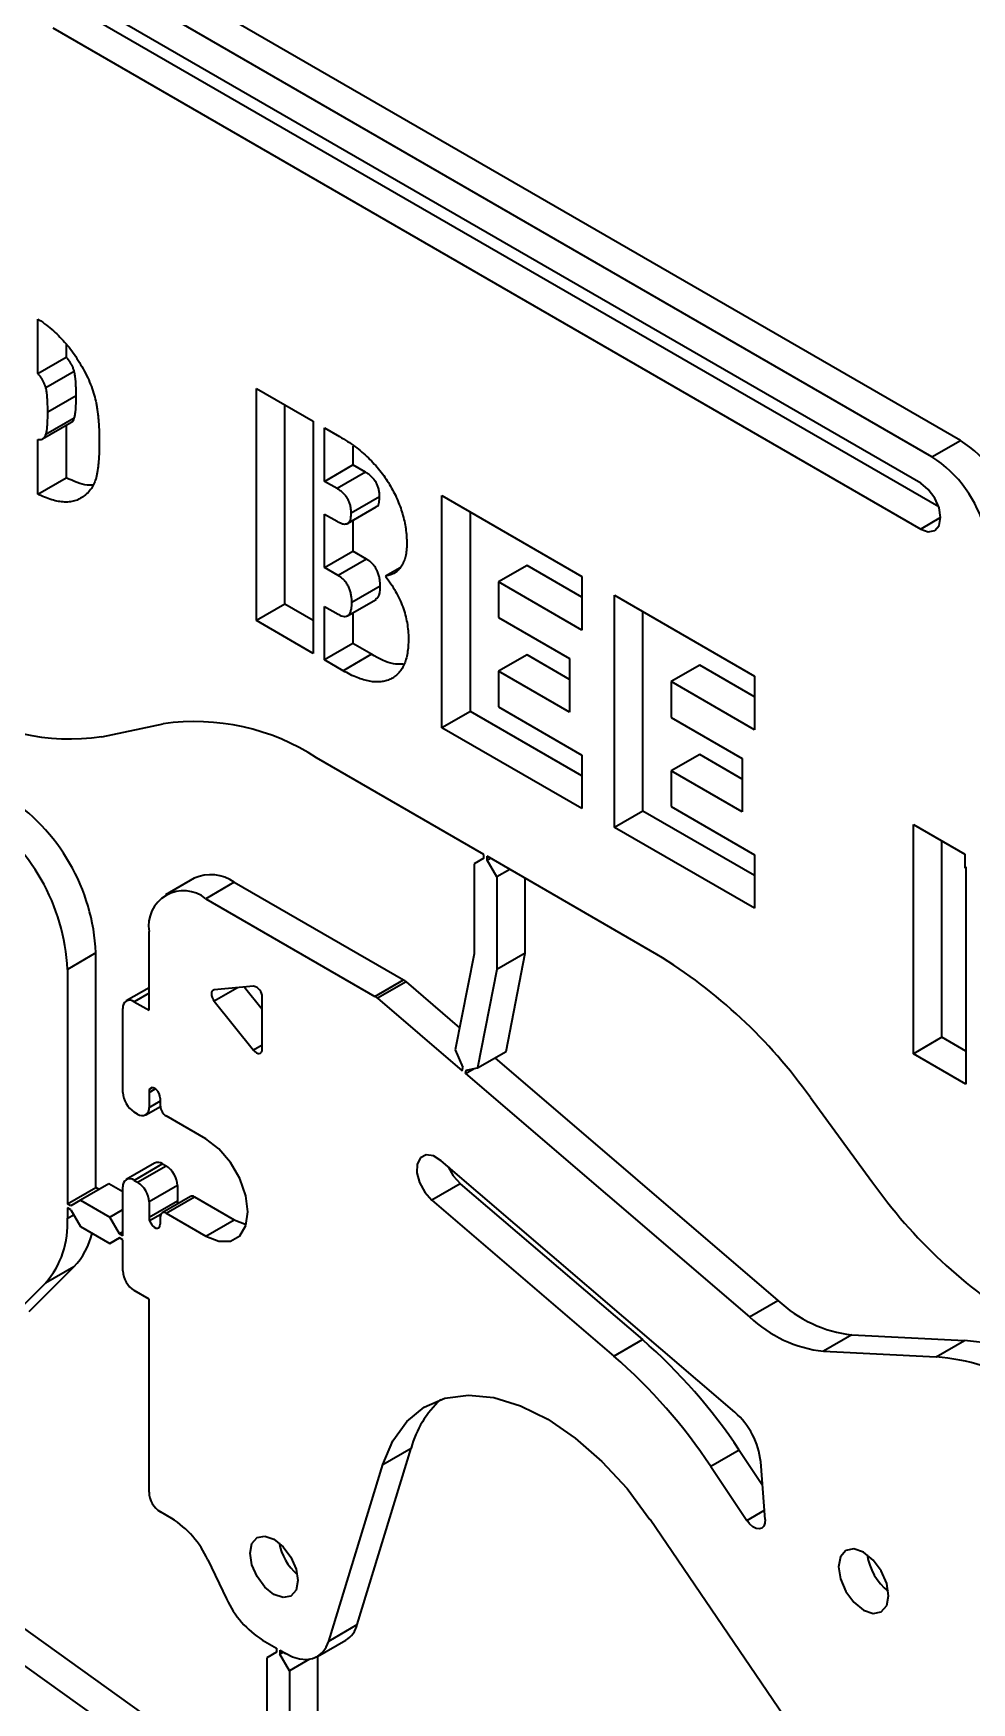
# Model space of a CAD drawing. Header units: millimetres. Extents: x 0 to 415, y 0 to 292.
# Drawn here: x 344.32 to 350.16, y 138.08 to 148.46 of the extents above; entities that cross this region are included whole.
import ezdxf

# ---------------------------------------------------------------- set-up
doc = ezdxf.new("R2010")
doc.units = ezdxf.units.MM

# ---------------------------------------------------------------- blocks, each defined once
blk = doc.blocks.new('SE5')
at = {"color": 7, "linetype": 'Continuous', "lineweight": 35}
for p, q in [((349.893, 145.627), (349.846, 145.666)), ((349.933, 145.573), (349.893, 145.627)), ((349.96, 145.511), (349.933, 145.573)), ((349.969, 145.451), (349.96, 145.511)), ((349.96, 145.402), (349.969, 145.451)), ((349.846, 145.38), (349.893, 145.363)), ((349.893, 145.363), (349.933, 145.371)), ((349.933, 145.371), (349.96, 145.402))]:
    blk.add_line(p, q, dxfattribs=at)
blk = doc.blocks.new('SE4')
blk.add_blockref('SE5', (0, 0))
blk = doc.blocks.new('SE179')
at = {"color": 7, "linetype": 'Continuous', "lineweight": 35}
for p, q in [((345.716, 139.107), (345.765, 139.117)), ((345.765, 139.117), (345.821, 139.097)), ((345.673, 139.011), (345.684, 139.07)), ((345.684, 139.07), (345.716, 139.107)), ((345.821, 139.097), (345.878, 139.051)), ((345.878, 139.051), (345.926, 138.986)), ((345.684, 138.939), (345.673, 139.011)), ((345.716, 138.865), (345.684, 138.939)), ((345.926, 138.986), (345.959, 138.912)), ((345.959, 138.912), (345.97, 138.84)), ((345.765, 138.8), (345.716, 138.865)), ((345.97, 138.84), (345.959, 138.781)), ((345.821, 138.754), (345.765, 138.8)), ((345.878, 138.734), (345.821, 138.754)), ((345.926, 138.744), (345.878, 138.734)), ((345.959, 138.781), (345.926, 138.744))]:
    blk.add_line(p, q, dxfattribs=at)
blk = doc.blocks.new('SE178')
blk.add_blockref('SE179', (0, 0))
blk = doc.blocks.new('SE181')
at = {"color": 7, "linetype": 'Continuous', "lineweight": 35}
for p, q in [((345.433, 142.499), (345.432, 142.489)), ((345.432, 142.489), (345.433, 142.478)), ((345.437, 142.507), (345.433, 142.499)), ((345.433, 142.478), (345.437, 142.466)), ((345.442, 142.512), (345.437, 142.507)), ((345.437, 142.466), (345.442, 142.454)), ((345.45, 142.514), (345.442, 142.512)), ((345.442, 142.454), (345.45, 142.444))]:
    blk.add_line(p, q, dxfattribs=at)
blk = doc.blocks.new('SE180')
blk.add_blockref('SE181', (0, 0))
blk = doc.blocks.new('SE183')
at = {"color": 7, "linetype": 'Continuous', "lineweight": 35}
for p, q in [((345.695, 142.139), (345.703, 142.13)), ((345.703, 142.13), (345.712, 142.123)), ((345.743, 142.126), (345.747, 142.134)), ((345.747, 142.134), (345.748, 142.144)), ((345.712, 142.123), (345.722, 142.119)), ((345.722, 142.119), (345.73, 142.119)), ((345.73, 142.119), (345.737, 142.121)), ((345.737, 142.121), (345.743, 142.126))]:
    blk.add_line(p, q, dxfattribs=at)
blk = doc.blocks.new('SE182')
blk.add_blockref('SE183', (0, 0))
blk = doc.blocks.new('SE185')
at = {"color": 7, "linetype": 'Continuous', "lineweight": 35}
for p, q in [((348.878, 139.22), (348.876, 139.197)), ((348.781, 139.192), (348.763, 139.215)), ((348.801, 139.175), (348.781, 139.192)), ((348.821, 139.165), (348.801, 139.175)), ((348.841, 139.162), (348.821, 139.165)), ((348.857, 139.166), (348.841, 139.162)), ((348.869, 139.179), (348.857, 139.166)), ((348.876, 139.197), (348.869, 139.179))]:
    blk.add_line(p, q, dxfattribs=at)
blk = doc.blocks.new('SE184')
blk.add_blockref('SE185', (0, 0))
blk = doc.blocks.new('SE187')
at = {"color": 7, "linetype": 'Continuous', "lineweight": 35}
for p, q in [((346.713, 141.431), (346.711, 141.377)), ((346.733, 141.47), (346.713, 141.431)), ((346.768, 141.488), (346.733, 141.47)), ((346.814, 141.481), (346.768, 141.488)), ((346.862, 141.451), (346.814, 141.481)), ((346.711, 141.377), (346.727, 141.315)), ((346.727, 141.315), (346.76, 141.255)), ((346.76, 141.255), (346.804, 141.206))]:
    blk.add_line(p, q, dxfattribs=at)
blk = doc.blocks.new('SE186')
blk.add_blockref('SE187', (0, 0))
blk = doc.blocks.new('SE189')
at = {"color": 7, "linetype": 'Continuous', "lineweight": 35}
for p, q in [((349.38, 139.027), (349.346, 138.988)), ((349.43, 139.037), (349.38, 139.027)), ((349.49, 139.016), (349.43, 139.037)), ((349.549, 138.968), (349.49, 139.016)), ((349.346, 138.988), (349.334, 138.926)), ((349.334, 138.926), (349.346, 138.85)), ((349.6, 138.9), (349.549, 138.968)), ((349.346, 138.85), (349.38, 138.773)), ((349.634, 138.822), (349.6, 138.9)), ((349.645, 138.746), (349.634, 138.822)), ((349.38, 138.773), (349.43, 138.705)), ((349.43, 138.705), (349.49, 138.657)), ((349.634, 138.685), (349.645, 138.746)), ((349.49, 138.657), (349.549, 138.636)), ((349.549, 138.636), (349.6, 138.646)), ((349.6, 138.646), (349.634, 138.685))]:
    blk.add_line(p, q, dxfattribs=at)
blk = doc.blocks.new('SE188')
blk.add_blockref('SE189', (0, 0))
blk = doc.blocks.new('SE463')
at = {"color": 7, "linetype": 'Continuous', "lineweight": 35}
for p, q in [((345.047, 141.077), (345.054, 141.062)), ((345.054, 141.062), (345.063, 141.049)), ((345.063, 141.049), (345.075, 141.038)), ((345.075, 141.038), (345.087, 141.032)), ((345.087, 141.032), (345.098, 141.031)), ((345.098, 141.031), (345.107, 141.035)), ((345.107, 141.035), (345.112, 141.044)), ((345.112, 141.044), (345.114, 141.056))]:
    blk.add_line(p, q, dxfattribs=at)
blk = doc.blocks.new('SE462')
blk.add_blockref('SE463', (0, 0))
blk = doc.blocks.new('SE465')
at = {"color": 7, "linetype": 'Continuous', "lineweight": 35}
for p, q in [((345.478, 141.525), (345.397, 141.587)), ((345.551, 141.44), (345.478, 141.525)), ((345.609, 141.34), (345.551, 141.44)), ((345.646, 141.234), (345.609, 141.34)), ((345.659, 141.134), (345.646, 141.234)), ((345.646, 141.048), (345.659, 141.134)), ((345.551, 140.951), (345.609, 140.985)), ((345.609, 140.985), (345.646, 141.048)), ((345.397, 140.982), (345.478, 140.951)), ((345.478, 140.951), (345.551, 140.951))]:
    blk.add_line(p, q, dxfattribs=at)
blk = doc.blocks.new('SE464')
blk.add_blockref('SE465', (0, 0))
blk = doc.blocks.new('SE467')
at = {"color": 7, "linetype": 'Continuous', "lineweight": 35}
for p, q in [((345.054, 141.903), (345.047, 141.896)), ((345.063, 141.906), (345.054, 141.903)), ((345.075, 141.903), (345.063, 141.906)), ((345.087, 141.896), (345.075, 141.903)), ((345.098, 141.884), (345.087, 141.896)), ((345.107, 141.87), (345.098, 141.884)), ((345.112, 141.854), (345.107, 141.87)), ((345.114, 141.84), (345.112, 141.854))]:
    blk.add_line(p, q, dxfattribs=at)
blk = doc.blocks.new('SE466')
blk.add_blockref('SE467', (0, 0))
blk = doc.blocks.new('SE563')
at = {"color": 7, "linetype": 'Continuous', "lineweight": 35}
for p, q in [((346.756, 139.919), (346.885, 139.974)), ((346.885, 139.974), (347.031, 139.994)), ((347.031, 139.994), (347.189, 139.978)), ((347.189, 139.978), (347.355, 139.927)), ((346.647, 139.83), (346.756, 139.919)), ((347.355, 139.927), (347.525, 139.843)), ((347.525, 139.843), (347.696, 139.726)), ((346.56, 139.71), (346.647, 139.83)), ((346.498, 139.562), (346.56, 139.71)), ((347.696, 139.726), (347.861, 139.581)), ((347.861, 139.581), (348.018, 139.412)), ((348.018, 139.412), (348.161, 139.221))]:
    blk.add_line(p, q, dxfattribs=at)
blk = doc.blocks.new('SE562')
blk.add_blockref('SE563', (0, 0))
blk = doc.blocks.new('SE565')
at = {"color": 7, "linetype": 'Continuous', "lineweight": 35}
for p, q in [((346.095, 138.369), (346.124, 138.393)), ((346.124, 138.393), (346.147, 138.425)), ((346.147, 138.425), (346.163, 138.464)), ((345.892, 138.388), (345.937, 138.366)), ((345.937, 138.366), (345.981, 138.353)), ((345.981, 138.353), (346.023, 138.349)), ((346.023, 138.349), (346.061, 138.355)), ((346.061, 138.355), (346.095, 138.369))]:
    blk.add_line(p, q, dxfattribs=at)
blk = doc.blocks.new('SE564')
blk.add_blockref('SE565', (0, 0))
blk = doc.blocks.new('SE625')
at = {"color": 7, "linetype": 'Continuous', "lineweight": 35}
for p, q in [((346.906, 141.413), (346.937, 141.357)), ((346.937, 141.357), (346.981, 141.308))]:
    blk.add_line(p, q, dxfattribs=at)
blk = doc.blocks.new('SE624')
blk.add_blockref('SE625', (0, 0))

msp = doc.modelspace()

# ---------------------------------------------------------------- linework, layer by layer
at = {"color": 7, "linetype": 'Continuous', "lineweight": 35}
for p, q in [((350.0924, 145.9313), (344.5522, 149.1296)), ((349.9156, 145.8293), (344.3755, 149.0276)), ((349.8457, 145.6656), (344.4454, 148.783)), ((344.6222, 148.5993), (349.9575, 145.5193)), ((344.4454, 148.4972), (349.8457, 145.3798)), ((344.352, 146.3467), (344.352, 146.6864)), ((344.5288, 146.528), (344.5288, 146.4487)), ((344.352, 146.3467), (344.5288, 146.4487)), ((344.5789, 146.3598), (344.4021, 146.2578)), ((344.5904, 146.2082), (344.4136, 146.1062)), ((345.7122, 144.8104), (345.7122, 146.2544)), ((345.7122, 146.2544), (346.0649, 146.0508)), ((345.889, 144.9124), (345.889, 146.1524)), ((344.3814, 145.9413), (344.5582, 146.0434)), ((344.5789, 146.0697), (344.4021, 145.9676)), ((344.5288, 146.0264), (344.5288, 145.6991)), ((346.0649, 146.0508), (346.0649, 144.6068)), ((346.1356, 146.01), (346.2298, 145.9557)), ((346.1356, 145.6767), (346.1356, 146.01)), ((344.352, 145.5971), (344.352, 145.9368)), ((346.3124, 145.8947), (346.3124, 145.7788)), ((349.9156, 145.8293), (350.0924, 145.9313)), ((346.1356, 145.6767), (346.3124, 145.7788)), ((346.3903, 145.7339), (346.3124, 145.7788)), ((344.352, 145.5971), (344.5288, 145.6991)), ((346.2135, 145.6318), (346.1356, 145.6767)), ((346.3903, 145.7339), (346.2135, 145.6318)), ((346.4787, 145.581), (346.3019, 145.4789)), ((346.8666, 145.588), (347.7373, 145.0854)), ((346.8666, 144.144), (346.8666, 145.588)), ((346.1356, 145.4731), (346.2135, 145.4282)), ((346.1356, 145.1399), (346.1356, 145.4731)), ((346.2798, 145.4153), (346.4566, 145.5173)), ((347.0433, 144.246), (347.0433, 145.486)), ((349.9694, 145.4512), (349.8457, 145.3798)), ((346.3124, 145.4341), (346.3124, 145.2419)), ((346.1356, 145.1399), (346.3124, 145.2419)), ((346.3968, 145.1932), (346.3124, 145.2419)), ((346.22, 145.0912), (346.1356, 145.1399)), ((346.3968, 145.1932), (346.22, 145.0912)), ((346.6066, 145.1397), (346.5151, 145.0868)), ((347.396, 145.1532), (347.2193, 145.0512)), ((347.7373, 144.9562), (347.396, 145.1532)), ((347.2193, 145.0512), (347.2193, 144.829)), ((347.7373, 144.7521), (347.2193, 145.0512)), ((347.7373, 145.0854), (347.7373, 144.7521)), ((346.2795, 144.8405), (346.4563, 144.9426)), ((346.4822, 145.0247), (346.3054, 144.9227)), ((347.9407, 144.9679), (348.8115, 144.4653)), ((347.9407, 143.5239), (347.9407, 144.9679)), ((345.889, 144.9124), (345.7122, 144.8104)), ((346.0649, 144.8109), (345.889, 144.9124)), ((346.1356, 144.8992), (346.22, 144.8505)), ((346.1356, 144.5659), (346.1356, 144.8992)), ((346.3124, 144.8596), (346.3124, 144.668)), ((347.2193, 144.829), (347.6609, 144.5741)), ((348.1175, 143.6259), (348.1175, 144.8659)), ((346.0649, 144.6068), (345.7122, 144.8104)), ((346.3124, 144.668), (346.1356, 144.5659)), ((346.4281, 144.6012), (346.3124, 144.668)), ((346.2513, 144.4992), (346.1356, 144.5659)), ((346.4281, 144.6012), (346.2513, 144.4992)), ((347.396, 144.5978), (347.2193, 144.4958)), ((347.6609, 144.4449), (347.396, 144.5978)), ((347.6609, 144.5741), (347.6609, 144.2408)), ((348.4702, 144.5331), (348.2934, 144.4311)), ((348.8115, 144.3361), (348.4702, 144.5331)), ((347.2193, 144.4958), (347.2193, 144.2736)), ((347.6609, 144.2408), (347.2193, 144.4958)), ((348.2934, 144.4311), (348.2934, 144.2089)), ((348.8115, 144.132), (348.2934, 144.4311)), ((348.8115, 144.4653), (348.8115, 144.132)), ((347.0433, 144.246), (346.8666, 144.144)), ((347.7373, 143.8454), (347.0433, 144.246)), ((347.2193, 144.2736), (347.7373, 143.9746)), ((348.2934, 144.2089), (348.7351, 143.954)), ((344.7492, 144.0888), (345.1318, 144.1686)), ((347.7373, 143.6413), (346.8666, 144.144)), ((347.1261, 143.3569), (346.0866, 143.957)), ((347.7373, 143.9746), (347.7373, 143.6413)), ((348.4702, 143.9777), (348.2934, 143.8757)), ((348.7351, 143.8248), (348.4702, 143.9777)), ((348.7351, 143.954), (348.7351, 143.6207)), ((348.2934, 143.8757), (348.2934, 143.6535)), ((348.7351, 143.6207), (348.2934, 143.8757)), ((348.1175, 143.6259), (347.9407, 143.5239)), ((348.8115, 143.2253), (348.1175, 143.6259)), ((348.2934, 143.6535), (348.8115, 143.3545)), ((348.8115, 143.0212), (347.9407, 143.5239)), ((349.8005, 143.5426), (350.1211, 143.3575)), ((349.8005, 142.117), (349.8005, 143.5426)), ((349.9772, 142.2191), (349.9772, 143.4405)), ((347.1261, 143.3325), (347.066, 143.2977)), ((347.066, 143.2977), (347.066, 142.7379)), ((347.1261, 143.3325), (347.1261, 143.3569)), ((348.2045, 142.7344), (347.1473, 143.3447)), ((347.1473, 143.3202), (347.1473, 143.3447)), ((347.1473, 143.3202), (347.1685, 143.3325)), ((347.2074, 143.2161), (347.1473, 143.3202)), ((348.8115, 143.3545), (348.8115, 143.0212)), ((350.1211, 143.3575), (350.1211, 143.2716)), ((350.1271, 143.275), (350.1211, 143.2716)), ((350.1271, 143.2782), (350.1271, 141.9285)), ((345.324, 143.2078), (345.1472, 143.1057)), ((345.574, 143.183), (345.3972, 143.081)), ((345.574, 143.183), (346.6262, 142.5756)), ((347.2888, 143.2631), (347.2074, 143.2161)), ((347.2074, 143.2161), (347.2074, 142.6399)), ((347.3842, 142.7419), (347.3842, 143.208)), ((345.3972, 143.081), (346.4494, 142.4735)), ((345.0436, 142.3869), (345.0436, 142.8768)), ((344.7132, 142.7437), (344.5364, 142.6417)), ((344.7132, 141.2851), (344.7132, 142.7437)), ((347.066, 142.7379), (346.9497, 142.141)), ((347.3842, 142.7419), (347.2074, 142.6399)), ((347.2651, 142.1306), (347.3842, 142.7419)), ((344.5364, 142.6417), (344.5364, 141.1831)), ((346.4494, 142.4735), (346.6262, 142.5756)), ((346.6428, 142.5637), (346.466, 142.4617)), ((346.6428, 142.5637), (346.9764, 142.2781)), ((347.2074, 142.6399), (347.0883, 142.0286)), ((345.0436, 142.5268), (344.9017, 142.4449)), ((345.0436, 142.493), (344.9517, 142.4399)), ((344.9517, 142.4399), (345.0436, 142.3869)), ((345.6947, 142.5363), (345.4498, 142.5144)), ((345.5947, 142.5273), (345.4498, 142.4437)), ((345.4498, 142.4437), (345.6947, 142.139)), ((345.6382, 142.5312), (345.7478, 142.3949)), ((345.7478, 142.1437), (345.7478, 142.4703)), ((346.466, 142.4617), (346.9926, 142.0109)), ((344.881, 141.8765), (344.881, 142.3991)), ((345.7478, 142.1696), (345.6947, 142.139)), ((346.9497, 142.141), (346.9967, 142.0321)), ((347.0883, 142.0286), (347.2651, 142.1306)), ((349.9772, 142.2191), (349.8005, 142.117)), ((350.1271, 142.1326), (349.9772, 142.2191)), ((346.9926, 142.0109), (346.9967, 142.0321)), ((347.0132, 141.9932), (347.0678, 142.0247)), ((347.0175, 142.0152), (347.0883, 142.0286)), ((347.1956, 142.0905), (348.957, 140.5825)), ((350.1271, 141.9285), (349.8005, 142.117)), ((347.0132, 141.9932), (347.0175, 142.0152)), ((347.0132, 141.9932), (348.7802, 140.4804)), ((347.0175, 142.0152), (347.0175, 142.0152)), ((345.0436, 141.8765), (345.0824, 141.8989)), ((345.0436, 141.8765), (345.0436, 141.7826)), ((345.0436, 141.7826), (345.1143, 141.8235)), ((345.047, 141.8961), (345.0639, 141.9058)), ((345.1143, 141.7908), (345.1143, 141.8398)), ((349.1593, 141.8436), (349.5419, 141.3221)), ((344.9729, 141.7418), (344.9517, 141.754)), ((345.0229, 141.7368), (345.1144, 141.7896)), ((345.3972, 141.5867), (345.1497, 141.7296)), ((345.0785, 141.4364), (344.9017, 141.3344)), ((345.1285, 141.4315), (344.9517, 141.3294)), ((344.9729, 141.3172), (345.1497, 141.4192)), ((345.1285, 141.4315), (345.1497, 141.4192)), ((348.6888, 139.8867), (346.862, 141.4506)), ((344.7945, 141.3076), (344.6177, 141.2055)), ((344.881, 141.2576), (344.7945, 141.3076)), ((344.9517, 141.3294), (344.9729, 141.3172)), ((345.2204, 141.2968), (345.0436, 141.1947)), ((345.2204, 141.2968), (345.2204, 141.2029)), ((346.9807, 141.3084), (346.804, 141.2063)), ((346.9807, 141.3084), (348.1136, 140.3385)), ((344.5364, 141.1831), (344.7132, 141.2851)), ((344.6177, 141.2055), (344.5576, 141.1708)), ((344.6177, 141.2055), (344.7997, 141.1005)), ((344.7344, 141.2729), (344.7132, 141.2851)), ((344.881, 140.9841), (344.881, 141.2886)), ((345.0436, 141.1008), (345.2204, 141.2029)), ((345.0436, 141.1947), (345.0436, 141.1008)), ((345.3015, 141.2299), (345.1247, 141.1278)), ((345.1497, 141.1253), (345.3265, 141.2274)), ((345.3265, 141.2274), (345.574, 141.0845)), ((346.804, 141.2063), (347.9368, 140.2365)), ((344.5576, 141.1708), (344.5364, 141.1831)), ((344.5576, 141.1463), (344.5364, 141.1586)), ((344.5364, 141.1586), (344.5364, 141.0934)), ((344.5364, 141.0934), (344.5752, 141.1158)), ((344.5576, 141.1463), (344.6177, 141.0422)), ((344.7997, 141.1005), (344.881, 141.1474)), ((344.8598, 140.9964), (344.7997, 141.1005)), ((345.1164, 141.1175), (345.047, 141.0774)), ((345.1143, 141.0559), (345.1143, 141.1049)), ((345.1497, 141.1253), (345.3972, 140.9825)), ((344.6177, 141.0422), (344.7997, 140.9372)), ((344.881, 141.0086), (344.8598, 140.9964)), ((344.881, 140.9841), (344.8598, 140.9964)), ((345.3972, 140.9825), (345.574, 141.0845)), ((345.574, 141.0845), (345.6481, 141.0541)), ((344.7997, 140.9372), (344.8598, 140.9719)), ((344.8598, 140.9719), (344.7997, 140.9372)), ((344.881, 140.9596), (344.8598, 140.9719)), ((344.881, 140.766), (344.881, 140.9596)), ((344.5762, 140.7915), (344.2961, 140.5124)), ((344.5762, 140.7915), (344.3994, 140.6895)), ((344.3994, 140.6895), (344.1193, 140.4104)), ((345.0436, 140.5905), (344.9517, 140.6435)), ((345.0436, 139.3902), (345.0436, 140.5905)), ((348.7802, 140.4804), (348.957, 140.5825)), ((349.417, 140.3681), (349.2402, 140.266)), ((349.417, 140.3681), (350.1187, 140.3335)), ((347.9368, 140.2365), (348.1136, 140.3385)), ((349.2402, 140.266), (349.9419, 140.2314)), ((349.9419, 140.2314), (350.1187, 140.3335)), ((346.3399, 138.5661), (346.6748, 139.6643)), ((346.498, 139.5623), (346.6748, 139.6643)), ((348.7162, 139.6509), (348.5394, 139.5489)), ((348.7162, 139.6509), (348.8612, 139.4342)), ((346.1631, 138.464), (346.498, 139.5623)), ((348.5394, 139.5489), (348.7631, 139.2145)), ((348.8775, 139.2199), (348.8502, 139.5779)), ((343.1191, 139.3616), (345.7765, 137.46)), ((342.9423, 139.2596), (345.8366, 137.1884)), ((345.1851, 139.2269), (345.1143, 139.2677)), ((348.1611, 139.2214), (349.345, 137.4855)), ((348.7631, 139.2145), (348.8731, 139.278)), ((345.4093, 138.9699), (345.5265, 138.7261)), ((346.1631, 138.464), (346.3399, 138.5661)), ((345.7507, 138.4692), (345.8366, 138.4196)), ((345.8366, 138.3951), (345.7765, 138.3604)), ((345.8366, 138.4196), (345.8366, 138.3951)), ((345.8578, 138.4074), (345.8922, 138.3875)), ((345.8578, 138.4074), (345.8578, 138.3829)), ((345.879, 138.3951), (345.8578, 138.3829)), ((346.0921, 138.3677), (346.2689, 138.4698)), ((345.7765, 138.3604), (345.7765, 137.3155)), ((345.9179, 138.2788), (345.8578, 138.3829)), ((346.0425, 138.3507), (345.9179, 138.2788)), ((346.0947, 137.3359), (346.0947, 138.3692)), ((345.9179, 138.2788), (345.9179, 137.2339))]:
    msp.add_line(p, q, dxfattribs=at)
for centre, radius, start, end in [((349.668, 145.275), 0.7816, 14.61297, 57.11028), ((349.4912, 145.173), 0.7816, 14.61297, 57.11028), ((344.5526, 145.4614), 1.3866, 236.85414, 278.15382), ((345.3285, 142.7961), 1.3866, 56.85414, 98.15382), ((343.485, 142.6879), 1.2294, 2.60548, 57.39452), ((343.3082, 142.5858), 1.2294, 2.60548, 57.39452), ((345.4275, 142.9786), 0.2515, 54.38242, 114.30712), ((345.2592, 142.9118), 0.2184, 50.79671, 189.21404), ((346.5244, 139.9765), 3.2293, 35.32201, 58.65112), ((346.5702, 142.4796), 0.1111, 49.17757, 59.7134), ((344.9241, 142.4061), 0.0437, 50.79671, 189.21404), ((345.6819, 142.4717), 0.0659, 358.80811, 78.78103), ((346.3934, 142.3776), 0.1111, 49.17757, 59.7134), ((345.0345, 141.8835), 0.1537, 182.60548, 237.39452), ((345.0965, 141.8775), 0.0529, 159.43399, 181.01238), ((345.0005, 141.7756), 0.0437, 230.79671, 9.21404), ((345.1911, 141.7943), 0.0768, 182.60548, 237.39452), ((345.0992, 141.3906), 0.0503, 54.38242, 114.30712), ((345.0669, 141.2898), 0.1537, 2.60548, 57.39452), ((344.9241, 141.2956), 0.0437, 50.79671, 189.21404), ((344.8901, 141.1877), 0.1537, 2.60548, 57.39452), ((352.1767, 143.1892), 3.2293, 215.32201, 238.65112), ((345.3076, 141.2036), 0.0872, 180.49746, 192.80227), ((345.3118, 141.2069), 0.0251, 54.38242, 114.30712), ((343.9755, 141.0584), 0.5619, 318.96011, 3.5703), ((345.1332, 141.1018), 0.0896, 180.59764, 195.75949), ((345.1359, 141.1084), 0.0218, 50.79671, 189.21404), ((344.2478, 141.1053), 0.4542, 316.2999, 346.67644), ((345.0345, 140.773), 0.1537, 182.60548, 237.39452), ((349.5092, 141.1665), 0.8038, 226.6043, 263.41075), ((349.3324, 141.0645), 0.8038, 226.6043, 263.41075), ((345.8932, 137.7848), 3.384, 33.46672, 48.99466), ((350.0179, 139.0328), 1.3045, 59.69635, 85.57089), ((345.7164, 137.6827), 3.384, 33.46672, 48.99466), ((349.8412, 138.9308), 1.3045, 59.69635, 85.57089), ((347.2864, 139.4988), 0.6336, 132.56808, 164.85542), ((348.3735, 139.5253), 0.4796, 6.29417, 48.90103), ((345.1972, 139.3972), 0.1537, 182.60548, 237.39452), ((344.8652, 138.7215), 0.5981, 24.5418, 57.67157), ((346.1863, 139.1361), 0.3387, 190.4411, 229.55352), ((349.8594, 139.0496), 0.3501, 188.02673, 231.96789), ((346.0706, 138.9746), 0.5981, 204.5418, 237.67157), ((346.1869, 138.6045), 0.1578, 301.33214, 345.89524)]:
    msp.add_arc(centre, radius, start, end, dxfattribs=at)
for points, knots in [([(344.352, 146.6864), (344.3543, 146.6849), (344.372, 146.6733), (344.4046, 146.6496), (344.4485, 146.6139), (344.4896, 146.5747), (344.528, 146.5332), (344.5636, 146.4888), (344.5961, 146.4415), (344.6155, 146.4083), (344.6253, 146.3916)], [0, 0, 0, 0, 0.0220347, 0.1750702, 0.3219033, 0.4626054, 0.5989661, 0.7328633, 0.8658514, 1, 1, 1, 1]), ([(344.5789, 146.3598), (344.5769, 146.3663), (344.5731, 146.379), (344.5653, 146.3976), (344.5556, 146.4148), (344.5447, 146.4309), (344.5354, 146.4419), (344.53, 146.4476), (344.5288, 146.4487)], [0, 0, 0, 0, 0.2032818, 0.3955439, 0.5811852, 0.7635655, 0.9502103, 1, 1, 1, 1]), ([(344.6253, 146.3916), (344.6356, 146.3727), (344.6557, 146.3359), (344.6803, 146.2803), (344.6997, 146.2265), (344.7112, 146.1828), (344.7177, 146.1479), (344.7223, 146.1201), (344.726, 146.0908), (344.7289, 146.06), (344.7314, 146.0275), (344.7332, 145.9933), (344.7342, 145.9576), (344.7342, 145.9334), (344.7343, 145.9211)], [0, 0, 0, 0, 0.1198515, 0.2333924, 0.3417097, 0.4472425, 0.501509, 0.5599743, 0.6226163, 0.6888962, 0.7602726, 0.8354348, 0.9157635, 1, 1, 1, 1]), ([(344.4021, 146.2578), (344.4001, 146.2643), (344.3963, 146.2769), (344.3885, 146.2956), (344.3788, 146.3128), (344.3679, 146.3289), (344.3587, 146.3399), (344.3532, 146.3455), (344.352, 146.3467)], [0, 0, 0, 0, 0.2032818, 0.3955439, 0.5811852, 0.7635655, 0.9502103, 1, 1, 1, 1]), ([(344.5904, 146.2082), (344.5902, 146.2246), (344.59, 146.2545), (344.5882, 146.296), (344.5849, 146.3301), (344.5807, 146.3509), (344.5789, 146.3598)], [0, 0, 0, 0, 0.3349255, 0.6108091, 0.8327543, 1, 1, 1, 1]), ([(344.4136, 146.1062), (344.4135, 146.1226), (344.4132, 146.1525), (344.4114, 146.194), (344.4081, 146.2281), (344.4039, 146.2489), (344.4021, 146.2578)], [0, 0, 0, 0, 0.3349255, 0.6108091, 0.8327543, 1, 1, 1, 1]), ([(344.5789, 146.0697), (344.5807, 146.0765), (344.5849, 146.0925), (344.5881, 146.1229), (344.59, 146.1624), (344.5902, 146.192), (344.5904, 146.2082)], [0, 0, 0, 0, 0.1669179, 0.390388, 0.665731, 1, 1, 1, 1]), ([(344.4021, 145.9676), (344.4039, 145.9745), (344.4081, 145.9904), (344.4114, 146.0209), (344.4132, 146.0604), (344.4135, 146.09), (344.4136, 146.1062)], [0, 0, 0, 0, 0.1669179, 0.390388, 0.665731, 1, 1, 1, 1]), ([(344.5573, 146.0452), (344.5592, 146.0455), (344.5702, 146.0474), (344.5749, 146.0595), (344.5789, 146.0697)], [0, 0, 0, 0, 0.1659842, 1, 1, 1, 1]), ([(344.352, 145.9368), (344.3532, 145.9366), (344.3587, 145.936), (344.3678, 145.9364), (344.379, 145.9393), (344.3884, 145.9458), (344.3964, 145.9551), (344.4002, 145.9634), (344.4021, 145.9676)], [0, 0, 0, 0, 0.0499706, 0.2370509, 0.4178234, 0.6063573, 0.7962438, 1, 1, 1, 1]), ([(344.7343, 145.9211), (344.7342, 145.9087), (344.7342, 145.8846), (344.7331, 145.85), (344.7315, 145.8177), (344.7289, 145.788), (344.726, 145.7604), (344.7223, 145.7353), (344.7177, 145.7128), (344.7112, 145.6855), (344.6997, 145.655), (344.6803, 145.6237), (344.6557, 145.5964), (344.6356, 145.5828), (344.6253, 145.5758)], [0, 0, 0, 0, 0.0847835, 0.1643501, 0.2400699, 0.3113529, 0.3781987, 0.4407586, 0.4991475, 0.5533429, 0.6587376, 0.7669131, 0.8803054, 1, 1, 1, 1]), ([(346.2298, 145.9557), (346.2462, 145.9459), (346.278, 145.9271), (346.3243, 145.8943), (346.3677, 145.8602), (346.4082, 145.8239), (346.4456, 145.7853), (346.4802, 145.7451), (346.5118, 145.7026), (346.5402, 145.6582), (346.5656, 145.613), (346.5874, 145.5672), (346.6061, 145.5211), (346.6214, 145.4749), (346.6333, 145.4283), (346.6414, 145.3818), (346.6466, 145.3349), (346.6473, 145.3045), (346.6476, 145.2889)], [0, 0, 0, 0, 0.0779925, 0.1516067, 0.2215819, 0.2880714, 0.3512949, 0.4124853, 0.4727155, 0.5316889, 0.5899227, 0.6469598, 0.7033723, 0.7601272, 0.8173581, 0.8761166, 0.936699, 1, 1, 1, 1]), ([(344.6933, 145.6532), (344.6823, 145.6529), (344.6317, 145.6514), (344.574, 145.6782), (344.5288, 145.6991)], [0, 0, 0, 0, 0.21669, 1, 1, 1, 1]), ([(346.4787, 145.581), (346.4784, 145.5892), (346.4778, 145.6045), (346.4739, 145.628), (346.4669, 145.6499), (346.457, 145.6705), (346.4442, 145.6894), (346.4285, 145.7061), (346.4103, 145.7218), (346.3972, 145.7297), (346.3903, 145.7339)], [0, 0, 0, 0, 0.1456359, 0.2730079, 0.3904722, 0.4989915, 0.6099666, 0.7267117, 0.8544798, 1, 1, 1, 1]), ([(344.6253, 145.5758), (344.6157, 145.5703), (344.5964, 145.5592), (344.5635, 145.5503), (344.528, 145.5469), (344.4896, 145.5496), (344.4486, 145.5582), (344.4047, 145.5731), (344.3721, 145.587), (344.3543, 145.596), (344.352, 145.5971)], [0, 0, 0, 0, 0.1336426, 0.2668832, 0.4008712, 0.5373244, 0.6778702, 0.8239994, 0.9779539, 1, 1, 1, 1]), ([(346.3019, 145.4789), (346.3016, 145.4871), (346.3011, 145.5025), (346.2972, 145.5259), (346.2901, 145.5479), (346.2803, 145.5684), (346.2675, 145.5874), (346.2517, 145.6041), (346.2335, 145.6198), (346.2204, 145.6276), (346.2135, 145.6318)], [0, 0, 0, 0, 0.1456359, 0.2730079, 0.3904722, 0.4989915, 0.6099666, 0.7267117, 0.8544798, 1, 1, 1, 1]), ([(346.4554, 145.5201), (346.4577, 145.5204), (346.469, 145.5221), (346.4766, 145.5466), (346.478, 145.5695), (346.4787, 145.581)], [0, 0, 0, 0, 0.1160608, 0.5571551, 1, 1, 1, 1]), ([(346.2135, 145.4282), (346.2204, 145.4245), (346.2335, 145.4176), (346.2518, 145.4115), (346.2673, 145.4108), (346.2805, 145.4143), (346.29, 145.4239), (346.2973, 145.4375), (346.301, 145.4565), (346.3016, 145.4712), (346.3019, 145.4789)], [0, 0, 0, 0, 0.1457623, 0.2732446, 0.3908109, 0.5008136, 0.6108164, 0.726793, 0.8559847, 1, 1, 1, 1]), ([(346.6476, 145.2889), (346.6473, 145.2746), (346.6466, 145.2467), (346.6401, 145.2093), (346.6299, 145.1763), (346.6153, 145.1483), (346.5962, 145.1255), (346.5732, 145.1074), (346.5462, 145.0939), (346.5256, 145.0893), (346.5151, 145.0868)], [0, 0, 0, 0, 0.1306961, 0.2552895, 0.3763826, 0.4962788, 0.6164651, 0.7393424, 0.8661759, 1, 1, 1, 1]), ([(346.4822, 145.0247), (346.482, 145.0342), (346.4817, 145.0519), (346.4777, 145.0788), (346.471, 145.1035), (346.4616, 145.1263), (346.4492, 145.147), (346.4339, 145.165), (346.4162, 145.1813), (346.4035, 145.1891), (346.3968, 145.1932)], [0, 0, 0, 0, 0.1588646, 0.2971195, 0.4213611, 0.5338857, 0.6415008, 0.7512816, 0.8687839, 1, 1, 1, 1]), ([(346.3054, 144.9227), (346.3052, 144.9321), (346.3049, 144.9499), (346.3009, 144.9767), (346.2942, 145.0014), (346.2849, 145.0242), (346.2724, 145.0449), (346.2572, 145.0629), (346.2395, 145.0793), (346.2267, 145.087), (346.22, 145.0912)], [0, 0, 0, 0, 0.1588646, 0.2971195, 0.4213611, 0.5338857, 0.6415008, 0.7512816, 0.8687839, 1, 1, 1, 1]), ([(346.5151, 145.0868), (346.5265, 145.0713), (346.5488, 145.041), (346.578, 144.9931), (346.6029, 144.9449), (346.6231, 144.8961), (346.6391, 144.8468), (346.6499, 144.7971), (346.6569, 144.7468), (346.6577, 144.7145), (346.6581, 144.6979)], [0, 0, 0, 0, 0.1307682, 0.255426, 0.3758937, 0.4949665, 0.6153114, 0.7377996, 0.8657411, 1, 1, 1, 1]), ([(346.4538, 144.9469), (346.4593, 144.9493), (346.4822, 144.9593), (346.4822, 144.9965), (346.4822, 145.0247)], [0, 0, 0, 0, 0.2431687, 1, 1, 1, 1]), ([(346.22, 144.8505), (346.2267, 144.847), (346.2394, 144.8404), (346.2573, 144.8356), (346.2725, 144.8365), (346.2849, 144.8431), (346.2942, 144.8554), (346.301, 144.8728), (346.3049, 144.8956), (346.3052, 144.9133), (346.3054, 144.9227)], [0, 0, 0, 0, 0.1299235, 0.2457108, 0.3550811, 0.4626416, 0.5753126, 0.6997197, 0.8412433, 1, 1, 1, 1]), ([(346.6581, 144.6979), (346.6578, 144.682), (346.6572, 144.6508), (346.6518, 144.6077), (346.6431, 144.5691), (346.6308, 144.5352), (346.615, 144.5059), (346.5955, 144.4813), (346.5726, 144.4611), (346.5463, 144.4457), (346.5172, 144.4351), (346.4859, 144.4289), (346.452, 144.4286), (346.4162, 144.4326), (346.3781, 144.4417), (346.3378, 144.4557), (346.2953, 144.4747), (346.2662, 144.4909), (346.2513, 144.4992)], [0, 0, 0, 0, 0.0670833, 0.1314511, 0.1932698, 0.253179, 0.3118809, 0.3701214, 0.4289782, 0.4888591, 0.5490353, 0.6092556, 0.6697467, 0.7311576, 0.7947791, 0.8602658, 0.9285202, 1, 1, 1, 1]), ([(346.6252, 144.5392), (346.6051, 144.5386), (346.5442, 144.5369), (346.4747, 144.5754), (346.4281, 144.6012)], [0, 0, 0, 0, 0.3295999, 1, 1, 1, 1])]:
    msp.add_open_spline(points, degree=3, knots=knots, dxfattribs=at)

# ---------------------------------------------------------------- block references
for name in ['SE4', 'SE180', 'SE182', 'SE466', 'SE464', 'SE186', 'SE624', 'SE462', 'SE562', 'SE184', 'SE178', 'SE188', 'SE564']:
    msp.add_blockref(name, (0, 0))

doc.saveas('drawing.dxf')
